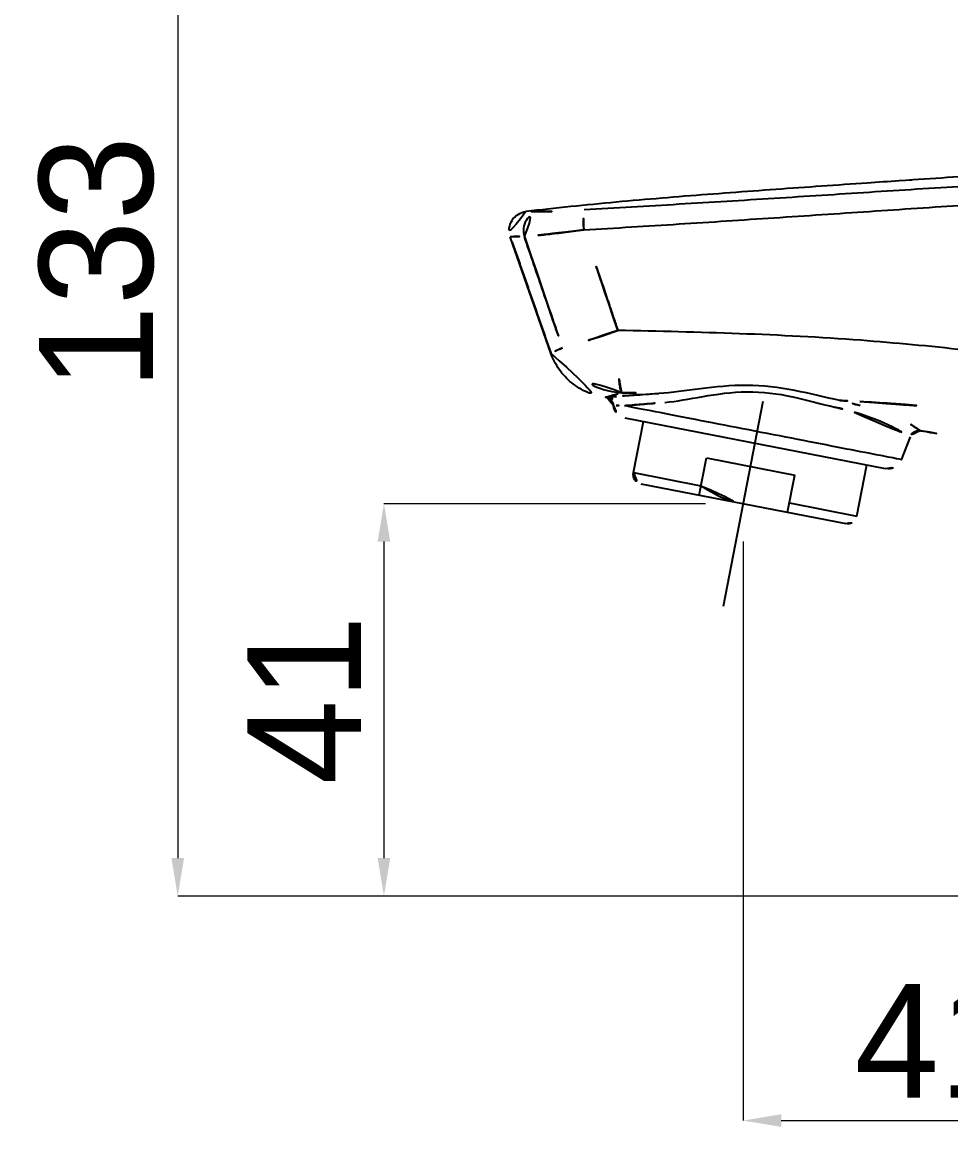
# Model space of a CAD drawing. Extents: x 16296660632 to 16296672714, y -37409619871 to -37409617455.
# Drawn here: x 16296672182.1 to 16296672280, y -37409617713.7 to -37409617597.2 of the extents above; entities that cross this region are included whole.
import ezdxf

# ---------------------------------------------------------------- set-up
doc = ezdxf.new("R2010")
doc.units = 0
doc.header["$LTSCALE"] = 10
doc.header["$MEASUREMENT"] = 0
doc.header["$PDMODE"] = 3
doc.header["$PDSIZE"] = -10
doc.linetypes.add('CENTER', pattern=[2, 1.25, -0.25, 0.25, -0.25])
doc.layers.get('0').update_dxf_attribs({"linetype": 'CONTINUOUS'})
doc.layers.get('DEFPOINTS').update_dxf_attribs({"linetype": 'CONTINUOUS'})
doc.styles.add('Daelim Dimension', font='')
doc.styles.get('Daelim Dimension').set_extended_font_data('나눔고딕')
doc.dimstyles.new('DEFAULT', dxfattribs={"dimscale": 2, "dimtxt": 2, "dimasz": 2, "dimexe": 0, "dimexo": 2, "dimgap": 1, "dimtad": 1, "dimdec": 1, "dimzin": 9, "dimdsep": 46, "dimtxsty": 'Daelim Dimension', "dimcen": 0.5, "dimclrd": 252, "dimclre": 252, "dimclrt": 3, "dimadec": 1, "dimazin": 0, "dimtfac": 1, "dimtdec": 1, "dimtix": 1, "dimtmove": 0, "dimatfit": 3, "dimfxl": 1, "dimtolj": 1, "dimtzin": 1, "dimlwd": 9, "dimlwe": 9, "dimarcsym": 0})

# ---------------------------------------------------------------- blocks, each defined once
blk = doc.blocks.new('*D1')
at = {"color": 5, "lineweight": 9, "transparency": 16777216}
for p, q in [((16296672254.1315, -37409617647.95496), (16296672220.23056, -37409617647.95496)), ((16296672220.23056, -37409617651.95496), (16296672220.23056, -37409617685.31422)), ((16296672340.56398, -37409617689.31422), (16296672220.23056, -37409617689.31422))]:
    blk.add_line(p, q, dxfattribs=at)
at = {"color": 5, "transparency": 16777216}
for points in [[(16296672219.56389, -37409617651.95496), (16296672220.89723, -37409617651.95496), (16296672220.23056, -37409617647.95496)], [(16296672219.56389, -37409617685.31422), (16296672220.89723, -37409617685.31422), (16296672220.23056, -37409617689.31422)]]:
    blk.add_solid(points, dxfattribs=at)
at = {"layer": 'DEFPOINTS', "color": 0, "transparency": 16777216}
for p in [(16296672258.1315, -37409617647.95496), (16296672220.23056, -37409617689.31422), (16296672344.56398, -37409617689.31422)]:
    blk.add_point(p, dxfattribs=at)
at = {"color": 7, "transparency": 16777216, "insert": (16296672211.82713, -37409617668.63458), "char_height": 12, "attachment_point": 5, "rotation": 90, "style": 'Daelim Dimension'}
blk.add_mtext('\\A1;41', dxfattribs=at)
blk = doc.blocks.new('*D3')
at = {"color": 5, "lineweight": 9, "transparency": 16777216}
for p, q in [((16296672258.1315, -37409617651.954964), (16296672258.1315, -37409617712.988022)), ((16296672299.40959, -37409617693.314217), (16296672299.40959, -37409617712.988022)), ((16296672262.1315, -37409617712.988022), (16296672295.40959, -37409617712.988022))]:
    blk.add_line(p, q, dxfattribs=at)
at = {"color": 5, "transparency": 16777216}
for points in [[(16296672262.1315, -37409617712.321358), (16296672262.1315, -37409617713.654694), (16296672258.1315, -37409617712.988022)], [(16296672295.40959, -37409617712.321358), (16296672295.40959, -37409617713.654694), (16296672299.40959, -37409617712.988022)]]:
    blk.add_solid(points, dxfattribs=at)
at = {"layer": 'DEFPOINTS', "color": 0, "transparency": 16777216}
for p in [(16296672258.1315, -37409617647.954964), (16296672299.40959, -37409617689.314217), (16296672299.40959, -37409617712.988022)]:
    blk.add_point(p, dxfattribs=at)
at = {"color": 7, "transparency": 16777216, "insert": (16296672278.77055, -37409617704.584587), "char_height": 12, "attachment_point": 5, "style": 'Daelim Dimension'}
blk.add_mtext('\\A1;41', dxfattribs=at)
blk = doc.blocks.new('*D4')
at = {"color": 5, "lineweight": 9, "transparency": 16777216}
for p, q in [((16296672285.814, -37409617555.82024), (16296672198.4865, -37409617555.82024)), ((16296672198.4865, -37409617559.82024), (16296672198.4865, -37409617685.31422)), ((16296672340.56398, -37409617689.31422), (16296672198.4865, -37409617689.31422))]:
    blk.add_line(p, q, dxfattribs=at)
at = {"color": 5, "transparency": 16777216}
for points in [[(16296672197.81983, -37409617559.82024), (16296672199.15317, -37409617559.82024), (16296672198.4865, -37409617555.82024)], [(16296672197.81983, -37409617685.31422), (16296672199.15317, -37409617685.31422), (16296672198.4865, -37409617689.31422)]]:
    blk.add_solid(points, dxfattribs=at)
at = {"layer": 'DEFPOINTS', "color": 0, "transparency": 16777216}
for p in [(16296672289.814, -37409617555.82024), (16296672198.4865, -37409617689.31422), (16296672344.56398, -37409617689.31422)]:
    blk.add_point(p, dxfattribs=at)
at = {"color": 7, "transparency": 16777216, "insert": (16296672189.94573, -37409617622.56723), "char_height": 12, "attachment_point": 5, "rotation": 90, "style": 'Daelim Dimension'}
blk.add_mtext('\\A1;133', dxfattribs=at)

msp = doc.modelspace()

# ---------------------------------------------------------------- linework, layer by layer
at = {"color": 7, "linetype": 'Continuous'}
for p, q in [((16296672237.831579, -37409617632.079529), (16296672233.553379, -37409617619.808792)), ((16296672245.63747, -37409617638.904701), (16296672273.10605, -37409617644.244049)), ((16296672246.54278, -37409617644.683617), (16296672247.59223, -37409617639.284668)), ((16296672275.720619, -37409617640.891678), (16296672274.789551, -37409617643.317207)), ((16296672253.468769, -37409617647.048607), (16296672254.23201, -37409617643.122101)), ((16296672254.23201, -37409617643.122101), (16296672263.55747, -37409617644.934776)), ((16296672270.101839, -37409617649.263031), (16296672271.151291, -37409617643.864082)), ((16296672246.54278, -37409617644.683617), (16296672253.65958, -37409617646.066994)), ((16296672262.79423, -37409617648.861298), (16296672263.55747, -37409617644.934776)), ((16296672247.333599, -37409617645.856056), (16296672268.929399, -37409617650.053864)), ((16296672262.985041, -37409617647.879669), (16296672270.101839, -37409617649.263031))]:
    msp.add_line(p, q, dxfattribs=at)
at = {"color": 1, "linetype": 'CENTER'}
msp.add_line((16296672256.0326, -37409617658.752853), (16296672260.2304, -37409617637.157051), dxfattribs=at)
at = {"color": 7, "linetype": 'Continuous'}
for centre, radius, start, end in [((16296672245.923679, -37409617637.432259), 1.5, 186.45346477, 258.99999918), ((16296672273.39226, -37409617642.771606), 1.5, 258.99999918, 338.58124533), ((16296672247.52441, -37409617644.874428), 1, 168.99987106, 258.99999918), ((16296672260.379471, -37409617636.39016), 11.78125, 235.2225975, 282.77736308), ((16296672269.120211, -37409617649.072227), 1, 258.99999918, 348.99987106)]:
    msp.add_arc(centre, radius, start, end, dxfattribs=at)
at = {"color": 7, "linetype": 'Continuous', "extrusion": (0, 0, -1)}
for centre, major_axis, ratio, start_param, end_param in [((16296672236.88908, -37409617619.157211), (0.044201, 1.999514), 0.9743537621, 4.3618530085, 6.1667276976), ((16296672241.475981, -37409617618.970093), (-0.117226, 1.996558), 0.086214704, 4.6580073608, 6.2226895532), ((16296672245.528891, -37409617629.282089), (6.621231, 2.271445), 0.0277197205, 1.6746526229, 2.933078656), ((16296672245.528891, -37409617629.282089), (0.174914, 6.997817), 0.0877621204, 3.2258575761, 4.6504216189), ((16296672245.528891, -37409617629.282089), (-2.57307, 6.509936), 0.9783246209, 3.5584562732, 4.7515891613), ((16296672243.758249, -37409617637.693222), (-0.064585, 0.99791), 0.9811679363, 0.1625491843, 1.5514013477)]:
    msp.add_ellipse(centre, major_axis=major_axis, ratio=ratio, start_param=start_param, end_param=end_param, dxfattribs=at)
at = {"color": 7, "linetype": 'Continuous'}
for points, knots in [([(16296672314.563959, -37409617610.986511), (16296672314.547501, -37409617610.987953), (16296672312.928551, -37409617611.129547), (16296672309.70648, -37409617611.402679), (16296672304.896429, -37409617611.788239), (16296672300.08499, -37409617612.155151), (16296672295.272369, -37409617612.506844), (16296672291.80349, -37409617612.751747), (16296672288.59416, -37409617612.975052), (16296672285.3846, -37409617613.19574), (16296672280.8297, -37409617613.504539), (16296672277.456051, -37409617613.732117), (16296672275.68741, -37409617613.851791), (16296672274.56328, -37409617613.927933)], [0, 0, 0, 0, 0.0012661843, 0.1245372026, 0.2478082209, 0.3710792392, 0.4943502575, 0.6176212758, 0.6375833634, 0.7408922941, 0.8641633124, 0.9874343307, 1, 1, 1, 1]), ([(16296672274.56328, -37409617613.927933), (16296672273.44203, -37409617614.003937), (16296672270.71575, -37409617614.189308), (16296672266.384581, -37409617614.487793), (16296672261.570049, -37409617614.828293), (16296672256.756121, -37409617615.18055), (16296672251.943199, -37409617615.549294), (16296672247.13303, -37409617615.948128), (16296672242.327209, -37409617616.38974), (16296672238.352579, -37409617616.801552), (16296672235.98068, -37409617617.072777), (16296672235.20717, -37409617617.164177)], [0, 0, 0, 0, 0.0853720278, 0.2075792289, 0.32978643, 0.4519936311, 0.5742008322, 0.6964080334, 0.8186152345, 0.9408224356, 1, 1, 1, 1]), ([(16296672281.46063, -37409617614.497253), (16296672278.115589, -37409617614.705223), (16296672274.771259, -37409617614.921883), (16296672268.083241, -37409617615.354301), (16296672264.73958, -37409617615.5709), (16296672259.724489, -37409617615.887543), (16296672258.05287, -37409617615.99176), (16296672254.709921, -37409617616.196899), (16296672253.038589, -37409617616.297821), (16296672249.696501, -37409617616.496231), (16296672248.025749, -37409617616.593643), (16296672244.68541, -37409617616.786163), (16296672243.01598, -37409617616.880989), (16296672241.34856, -37409617616.977791)], [0, 0, 0, 0, 0.25, 0.25, 0.5, 0.5, 0.625, 0.625, 0.75, 0.75, 0.875, 0.875, 1, 1, 1, 1]), ([(16296672241.310471, -37409617619.088699), (16296672242.98217, -37409617618.986259), (16296672244.65517, -37409617618.884903), (16296672248.00211, -37409617618.678703), (16296672249.67597, -37409617618.574112), (16296672254.698099, -37409617618.255074), (16296672258.04689, -37409617618.035469), (16296672264.74497, -37409617617.58876), (16296672268.09428, -37409617617.361671), (16296672274.79388, -37409617616.912178), (16296672278.144119, -37409617616.688881), (16296672281.495199, -37409617616.475403)], [0, 0, 0, 0, 0.125, 0.125, 0.25, 0.25, 0.5, 0.5, 0.75, 0.75, 1, 1, 1, 1]), ([(16296672235.20717, -37409617617.164177), (16296672234.911131, -37409617617.199173), (16296672234.62322, -37409617617.301407), (16296672234.1196, -37409617617.620522), (16296672233.904209, -37409617617.837189), (16296672233.5881, -37409617618.342697), (16296672233.487579, -37409617618.631203), (16296672233.421129, -37409617619.223701), (16296672233.45524, -37409617619.527313), (16296672233.553379, -37409617619.808792)], [0, 0, 0, 0, 0.25, 0.25, 0.5, 0.5, 0.75, 0.75, 1, 1, 1, 1]), ([(16296672233.551081, -37409617619.808853), (16296672233.555679, -37409617619.808746), (16296672233.67753, -37409617619.806168), (16296672233.987761, -37409617619.802643), (16296672234.0576, -37409617619.801941), (16296672234.212971, -37409617619.800781), (16296672234.298559, -37409617619.800308), (16296672234.578369, -37409617619.799652), (16296672234.795679, -37409617619.800163), (16296672235.04414, -37409617619.803413)], [0, 0, 0, 0, 0.5, 0.5, 0.625, 0.625, 0.75, 0.75, 1, 1, 1, 1]), ([(16296672235.04414, -37409617619.803413), (16296672235.714331, -37409617621.759804), (16296672236.384371, -37409617623.71624), (16296672237.389219, -37409617626.651001), (16296672237.72414, -37409617627.629257), (16296672238.226471, -37409617629.096687), (16296672238.39393, -37409617629.585823), (16296672238.72896, -37409617630.564087), (16296672238.89662, -37409617631.053192), (16296672239.06411, -37409617631.542328)], [0, 0, 0, 0, 0.5, 0.5, 0.75, 0.75, 0.875, 0.875, 1, 1, 1, 1]), ([(16296672241.310471, -37409617619.088699), (16296672239.831301, -37409617619.286888), (16296672238.423531, -37409617619.453407), (16296672236.183041, -37409617619.706688), (16296672235.37479, -37409617619.791023), (16296672235.04414, -37409617619.803413)], [0, 0, 0, 0, 0.5, 0.5, 1, 1, 1, 1]), ([(16296672244.90509, -37409617629.700127), (16296672244.75787, -37409617629.257111), (16296672244.60873, -37409617628.814728), (16296672244.309179, -37409617627.930412), (16296672244.159281, -37409617627.488297), (16296672243.709881, -37409617626.161903), (16296672243.41066, -37409617625.277496), (16296672242.511629, -37409617622.624786), (16296672241.911381, -37409617620.856628), (16296672241.310471, -37409617619.088699)], [0, 0, 0, 0, 0.125, 0.125, 0.25, 0.25, 0.5, 0.5, 1, 1, 1, 1]), ([(16296672287.46933, -37409617632.46048), (16296672285.177429, -37409617632.218773), (16296672281.491091, -37409617631.75267), (16296672275.98311, -37409617631.179512), (16296672272.34239, -37409617630.881783), (16296672270.52684, -37409617630.733307)], [0, 0, 0, 0, 0.3399925935, 0.6708684427, 1, 1, 1, 1]), ([(16296672237.831579, -37409617632.079529), (16296672238.044701, -37409617632.690788), (16296672238.34313, -37409617633.272247), (16296672239.08791, -37409617634.331284), (16296672239.534189, -37409617634.808762), (16296672240.540541, -37409617635.623322), (16296672241.100531, -37409617635.960312), (16296672242.29151, -37409617636.468086), (16296672242.92238, -37409617636.638817), (16296672243.564631, -37409617636.719887)], [0, 0, 0, 0, 0.25, 0.25, 0.5, 0.5, 0.75, 0.75, 1, 1, 1, 1]), ([(16296672268.2978, -37409617637.073982), (16296672266.774361, -37409617636.762466), (16296672265.208, -37409617636.352623), (16296672261.901951, -37409617635.707893), (16296672260.19943, -37409617635.499924), (16296672255.10655, -37409617635.463074), (16296672251.92197, -37409617636.18454), (16296672249.22163, -37409617636.332916)], [0, 0, 0, 0, 0.25, 0.25, 0.5, 0.5, 1, 1, 1, 1]), ([(16296672249.842581, -37409617637.276321), (16296672252.29904, -37409617637.069763), (16296672255.26392, -37409617636.197227), (16296672260.14617, -37409617636.138474), (16296672261.782419, -37409617636.349937), (16296672264.921511, -37409617637.030403), (16296672266.38364, -37409617637.462967), (16296672267.79796, -37409617637.781883)], [0, 0, 0, 0, 0.5, 0.5, 0.75, 0.75, 1, 1, 1, 1]), ([(16296672243.85297, -37409617636.698212), (16296672243.756531, -37409617636.705933), (16296672243.68465, -37409617636.711159), (16296672243.588699, -37409617636.71814), (16296672243.56003, -37409617636.72023), (16296672243.566931, -37409617636.719727)], [0, 0, 0, 0, 0.5, 0.5, 1, 1, 1, 1]), ([(16296672244.4331, -37409617637.600113), (16296672244.42067, -37409617637.489723), (16296672244.389681, -37409617637.381447), (16296672244.293961, -37409617637.180939), (16296672244.22925, -37409617637.08876), (16296672244.0732, -37409617636.930603), (16296672243.981899, -37409617636.864662), (16296672243.7827, -37409617636.766251), (16296672243.67485, -37409617636.73381), (16296672243.564631, -37409617636.719887)], [0, 0, 0, 0, 0.25, 0.25, 0.5, 0.5, 0.75, 0.75, 1, 1, 1, 1]), ([(16296672243.85297, -37409617636.698212), (16296672243.960649, -37409617636.66243), (16296672244.139, -37409617636.604782), (16296672244.443199, -37409617636.510612), (16296672244.508169, -37409617636.490646), (16296672244.645941, -37409617636.448677), (16296672244.718769, -37409617636.426651), (16296672244.94902, -37409617636.35759), (16296672245.11817, -37409617636.307564), (16296672245.3029, -37409617636.253777)], [0, 0, 0, 0, 0.5, 0.5, 0.625, 0.625, 0.75, 0.75, 1, 1, 1, 1]), ([(16296672244.763479, -37409617636.638603), (16296672244.56061, -37409617636.651772), (16296672244.38418, -37409617636.663277), (16296672244.08128, -37409617636.683113), (16296672243.95484, -37409617636.691429), (16296672243.85297, -37409617636.698212)], [0, 0, 0, 0, 0.5, 0.5, 1, 1, 1, 1]), ([(16296672249.22163, -37409617636.332916), (16296672248.733391, -37409617636.365623), (16296672248.2743, -37409617636.397377), (16296672247.41268, -37409617636.457443), (16296672247.01016, -37409617636.485733), (16296672246.262329, -37409617636.537827), (16296672245.916719, -37409617636.561653), (16296672245.28661, -37409617636.604286), (16296672245.007561, -37409617636.622749), (16296672244.763479, -37409617636.638603)], [0, 0, 0, 0, 0.25, 0.25, 0.5, 0.5, 0.75, 0.75, 1, 1, 1, 1]), ([(16296672245.60993, -37409617637.63662), (16296672245.843269, -37409617637.617889), (16296672246.10961, -37409617637.596107), (16296672246.709669, -37409617637.545891), (16296672247.03833, -37409617637.517868), (16296672247.748501, -37409617637.456612), (16296672248.13028, -37409617637.423363), (16296672248.946541, -37409617637.352623), (16296672249.38102, -37409617637.315132), (16296672249.842581, -37409617637.276321)], [0, 0, 0, 0, 0.25, 0.25, 0.5, 0.5, 0.75, 0.75, 1, 1, 1, 1]), ([(16296672270.41918, -37409617637.193977), (16296672271.523291, -37409617637.259644), (16296672275.378599, -37409617637.488907), (16296672279.231331, -37409617637.836517), (16296672281.9807, -37409617638.084587)], [0, 0, 0, 0, 0.2863871361, 1, 1, 1, 1]), ([(16296672274.785971, -37409617643.307869), (16296672274.790489, -37409617643.308746), (16296672274.79715, -37409617643.310043), (16296672274.785749, -37409617643.307823), (16296672273.54966, -37409617643.067551), (16296672269.165991, -37409617642.215446), (16296672265.998631, -37409617641.599777), (16296672259.218149, -37409617640.281792), (16296672255.557091, -37409617639.570152), (16296672249.446911, -37409617638.382446), (16296672246.94899, -37409617637.896896), (16296672245.60993, -37409617637.63662)], [0, 0, 0, 0, 0.0000599594, 0.0000599594, 0.2500449695, 0.2500449695, 0.5000299797, 0.5000299797, 0.7500149898, 0.7500149898, 1, 1, 1, 1]), ([(16296672269.81407, -37409617638.306107), (16296672271.744289, -37409617638.877869), (16296672273.22718, -37409617639.544868), (16296672275.20957, -37409617640.55809), (16296672275.72448, -37409617640.894203), (16296672275.718691, -37409617640.890427)], [0, 0, 0, 0, 0.5, 0.5, 1, 1, 1, 1]), ([(16296672276.81473, -37409617640.263023), (16296672276.702419, -37409617640.244751), (16296672276.586981, -37409617640.245842), (16296672276.363079, -37409617640.286621), (16296672276.25466, -37409617640.326286), (16296672276.057329, -37409617640.439682), (16296672275.96846, -37409617640.513359), (16296672275.820471, -37409617640.686256), (16296672275.7614, -37409617640.785454), (16296672275.720619, -37409617640.891678)], [0, 0, 0, 0, 0.25, 0.25, 0.5, 0.5, 0.75, 0.75, 1, 1, 1, 1]), ([(16296672276.81473, -37409617640.263023), (16296672277.143221, -37409617640.316437), (16296672277.696171, -37409617640.407982), (16296672278.31258, -37409617640.513153), (16296672278.599291, -37409617640.56279), (16296672278.661091, -37409617640.573517)], [0, 0, 0, 0, 0.535628835, 0.8999368869, 1, 1, 1, 1])]:
    msp.add_open_spline(points, degree=3, knots=knots, dxfattribs=at)
for points, degree in [([(16296672236.7066, -37409617617.166237), (16296672235.698589, -37409617617.148499), (16296672235.20256, -37409617617.16433), (16296672235.209471, -37409617617.164108)], 3), ([(16296672236.7066, -37409617617.166237), (16296672237.21785, -37409617617.17524), (16296672239.17712, -37409617617.103851), (16296672241.34856, -37409617616.977791)], 3), ([(16296672237.86137, -37409617632.152832), (16296672235.69688, -37409617625.943901), (16296672233.532391, -37409617619.734978)], 2), ([(16296672270.52684, -37409617630.733307), (16296672261.992941, -37409617630.103653), (16296672253.446541, -37409617629.855843), (16296672244.90509, -37409617629.700127)], 3), ([(16296672239.06411, -37409617631.542328), (16296672238.23414, -37409617631.862511), (16296672237.82752, -37409617632.081711), (16296672237.833611, -37409617632.078438)], 3), ([(16296672245.3029, -37409617636.253777), (16296672246.607361, -37409617636.278038), (16296672247.91383, -37409617636.303642), (16296672249.22163, -37409617636.332916)], 3), ([(16296672268.2978, -37409617637.073982), (16296672269.00485, -37409617637.112732), (16296672269.711929, -37409617637.152687), (16296672270.41918, -37409617637.194)], 3), ([(16296672270.452089, -37409617637.621101), (16296672269.774981, -37409617637.42662), (16296672269.0574, -37409617637.242706), (16296672268.2978, -37409617637.073982)], 3), ([(16296672244.430811, -37409617637.600021), (16296672244.4354, -37409617637.600212), (16296672244.533609, -37409617637.604347), (16296672244.735929, -37409617637.610512)], 3), ([(16296672244.735929, -37409617637.610512), (16296672244.932949, -37409617637.616524), (16296672245.22299, -37409617637.625389), (16296672245.60993, -37409617637.63662)], 3), ([(16296672267.79796, -37409617637.781883), (16296672268.510559, -37409617637.942574), (16296672269.18195, -37409617638.118896), (16296672269.81407, -37409617638.306107)], 3), ([(16296672276.81666, -37409617640.264267), (16296672276.812799, -37409617640.261772), (16296672274.53651, -37409617638.792671), (16296672270.452089, -37409617637.621094)], 3)]:
    msp.add_open_spline(points, degree=degree, dxfattribs=at)

# ---------------------------------------------------------------- dimensions: what is measured, and where the dimension line sits
at = {"color": 5}
for base, p1, picture, middle in [((16296672198.4865, -37409617689.314217), (16296672289.813999, -37409617555.820236), '*D4', (16296672189.94573, -37409617622.56723)), ((16296672220.23056, -37409617689.314217), (16296672258.1315, -37409617647.954964), '*D1', (16296672211.827129, -37409617668.634583))]:
    dim = msp.add_linear_dim(base=base, p1=p1, p2=(16296672344.56398, -37409617689.314217), angle=90, dimstyle='DEFAULT', override={"dimtxt": 6, "dimdec": 0, "dimclrd": 5, "dimclre": 5, "dimclrt": 7}, dxfattribs=at)
    dim.commit()
    dim.dimension.update_dxf_attribs({"geometry": picture, "text_midpoint": middle})
dim = msp.add_linear_dim(base=(16296672299.40959, -37409617712.988022), p1=(16296672258.1315, -37409617647.954964), p2=(16296672299.40959, -37409617689.314217), dimstyle='DEFAULT', override={"dimtxt": 6, "dimdec": 0, "dimclrd": 5, "dimclre": 5, "dimclrt": 7}, dxfattribs=at)
dim.commit()
dim.dimension.update_dxf_attribs({"geometry": '*D3', "text_midpoint": (16296672278.77055, -37409617704.584587)})

doc.saveas('drawing.dxf')
